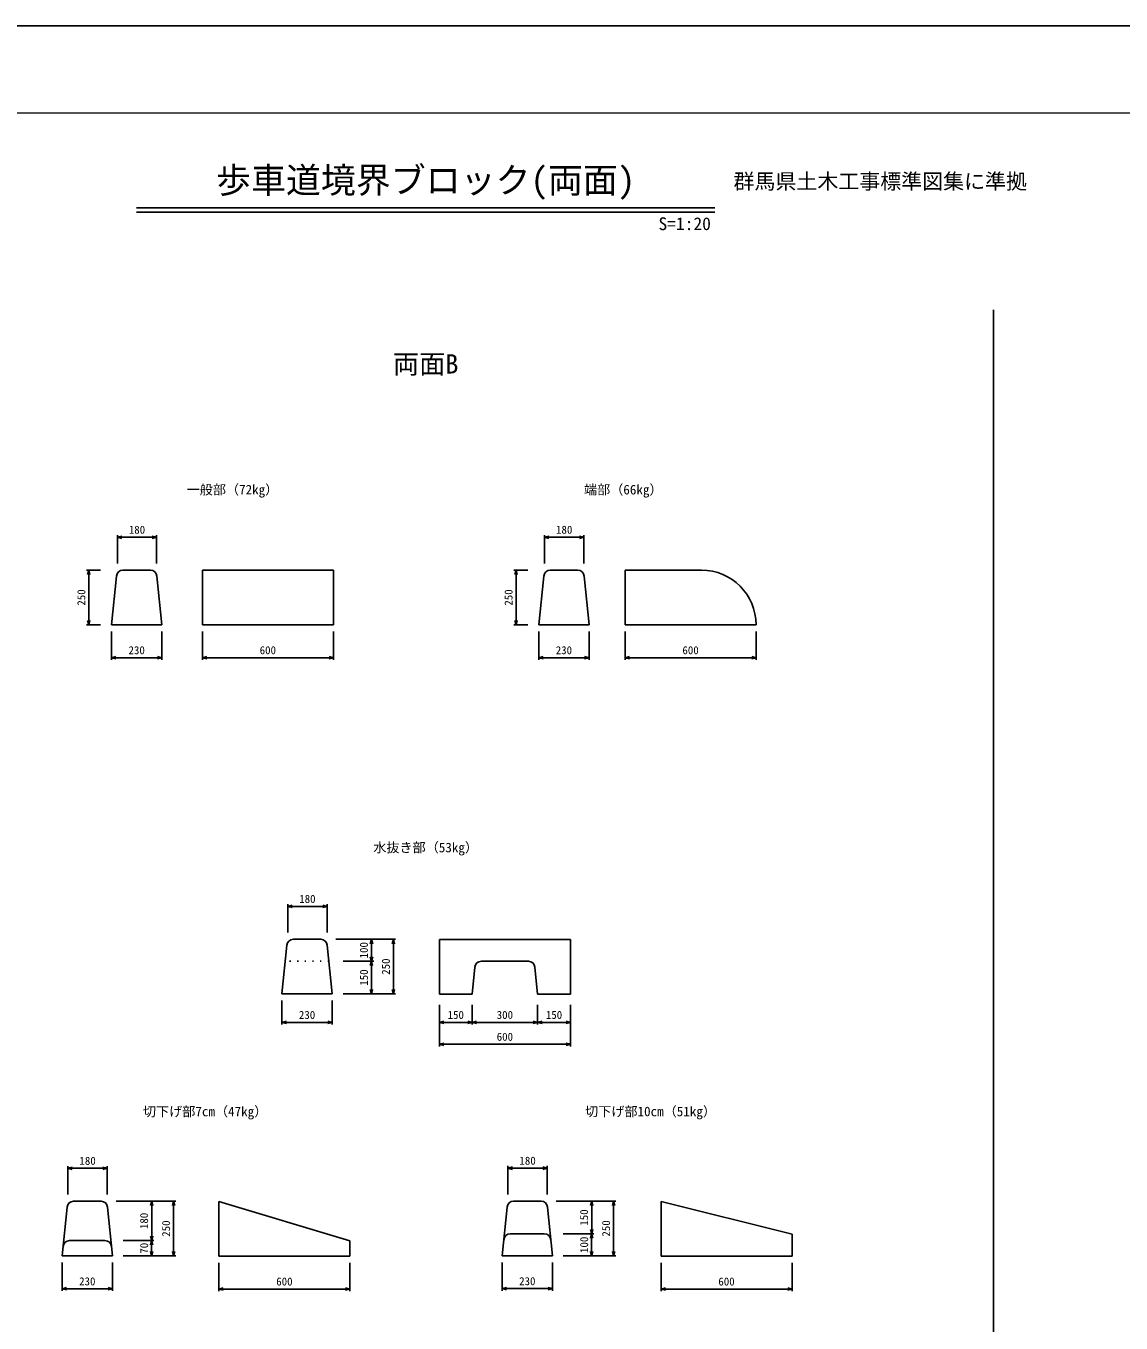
# Model space of a CAD drawing. Units: millimetres, scale not verified. Extents: x -16800 to 16800, y -5940 to 5940.
# Drawn here: x -10231 to -5215, y 0 to 5940 of the extents above; entities that cross this region are included whole.
import ezdxf
from ezdxf.enums import TextEntityAlignment as Align

# ---------------------------------------------------------------- set-up
doc = ezdxf.new("R2010")
doc.units = ezdxf.units.MM
doc.header["$LTSCALE"] = 20
doc.linetypes.add('DOTTED', pattern=[1.75, 0.25, -1.5])
for name, color, linetype, lineweight in [('0-0_DIM', 7, 'Continuous', 25), ('0-1_Defpoints', 5, 'Continuous', 25), ('0-3_HYO2', 4, 'Continuous', 25), ('0-4_OUTLINE', 3, 'Continuous', 25), ('0-5_OUTLINE2', 4, 'DOTTED', 25), ('0-6_TXT', 7, 'Continuous', 25), ('0-7_WAKU', 3, 'Continuous', 13)]:
    doc.layers.add(name, color=color, linetype=linetype, lineweight=lineweight)
doc.styles.add('ＭＳ ゴシック', font='')
doc.styles.get('ＭＳ ゴシック').set_extended_font_data('MS Gothic')

msp = doc.modelspace()

# ---------------------------------------------------------------- linework, layer by layer
at = {"layer": '0-0_DIM'}
for p, q in [((-9812.14, 3478.69), (-9812.14, 3608.69)), ((-9632.14, 3598.69), (-9812.14, 3598.69)), ((-9632.14, 3478.69), (-9632.14, 3608.69)), ((-7855.53, 3478.69), (-7855.53, 3608.69)), ((-7675.53, 3598.69), (-7855.53, 3598.69)), ((-7675.53, 3478.69), (-7675.53, 3608.69)), ((-9888.58, 3447.75), (-9952.89, 3447.75)), ((-9942.89, 3197.75), (-9942.89, 3447.75)), ((-7931.97, 3447.75), (-7996.27, 3447.75)), ((-7986.27, 3197.75), (-7986.27, 3447.75)), ((-9888.58, 3197.75), (-9952.89, 3197.75)), ((-9838.58, 3166.86), (-9838.58, 3036.86)), ((-9608.58, 3166.86), (-9608.58, 3036.86)), ((-9422.78, 3166.86), (-9422.78, 3036.86)), ((-8822.78, 3166.86), (-8822.78, 3036.86)), ((-7931.97, 3197.75), (-7996.27, 3197.75)), ((-7881.97, 3166.86), (-7881.97, 3036.86)), ((-7651.97, 3166.86), (-7651.97, 3036.86)), ((-7486.79, 3166.86), (-7486.79, 3036.86)), ((-6886.79, 3166.86), (-6886.79, 3036.86)), ((-9608.58, 3046.86), (-9838.58, 3046.86)), ((-8822.78, 3046.86), (-9422.78, 3046.86)), ((-7651.97, 3046.86), (-7881.97, 3046.86)), ((-6886.79, 3046.86), (-7486.79, 3046.86)), ((-9031.71, 1788.21), (-9031.71, 1918.21)), ((-8851.71, 1908.21), (-9031.71, 1908.21)), ((-8851.71, 1788.21), (-8851.71, 1918.21)), ((-8811.25, 1757.28), (-8538.15, 1757.28)), ((-8648.15, 1757.28), (-8648.15, 1657.28)), ((-8548.15, 1757.28), (-8548.15, 1507.28)), ((-8778.15, 1657.28), (-8638.15, 1657.28)), ((-8648.53, 1657.28), (-8648.53, 1507.28)), ((-8778.15, 1507.28), (-8538.15, 1507.28)), ((-9058.15, 1476.39), (-9058.15, 1366.77)), ((-8828.15, 1476.39), (-8828.15, 1366.77)), ((-8337.22, 1456.77), (-8337.22, 1266.77)), ((-8187.22, 1456.77), (-8187.22, 1366.77)), ((-7887.22, 1456.77), (-7887.22, 1366.77)), ((-7737.22, 1456.77), (-7737.22, 1266.77)), ((-8828.15, 1376.77), (-9058.15, 1376.77)), ((-8337.22, 1376.77), (-8187.22, 1376.77)), ((-7887.22, 1376.77), (-8187.22, 1376.77)), ((-7887.22, 1376.77), (-7737.22, 1376.77)), ((-8337.22, 1276.77), (-7737.22, 1276.77)), ((-10038.29, 588.63), (-10038.29, 718.63)), ((-9858.29, 588.63), (-9858.29, 718.63)), ((-8023.16, 589.31), (-8023.16, 719.31)), ((-7843.16, 589.31), (-7843.16, 719.31)), ((-9858.29, 708.63), (-10038.29, 708.63)), ((-7843.16, 709.31), (-8023.16, 709.31)), ((-9817.83, 557.7), (-9544.73, 557.7)), ((-9654.73, 557.7), (-9654.73, 377.7)), ((-9554.73, 557.7), (-9554.73, 307.7)), ((-7802.71, 558.37), (-7529.61, 558.37)), ((-7639.61, 558.37), (-7639.61, 408.37)), ((-7539.61, 558.37), (-7539.61, 308.37)), ((-9784.73, 377.7), (-9644.73, 377.7)), ((-9655.11, 377.7), (-9655.11, 307.7)), ((-7769.61, 408.37), (-7629.61, 408.37)), ((-7639.99, 408.37), (-7639.99, 308.37)), ((-9784.73, 307.7), (-9544.73, 307.7)), ((-7769.61, 308.37), (-7529.61, 308.37)), ((-10064.73, 276.81), (-10064.73, 146.81)), ((-9834.73, 276.81), (-9834.73, 146.81)), ((-9346.97, 275.89), (-9346.97, 145.89)), ((-8746.97, 275.89), (-8746.97, 145.89)), ((-8049.61, 277.49), (-8049.61, 147.49)), ((-7819.61, 277.49), (-7819.61, 147.49)), ((-7322.21, 275.89), (-7322.21, 145.89)), ((-6722.21, 275.89), (-6722.21, 145.89)), ((-9834.73, 156.81), (-10064.73, 156.81)), ((-8746.97, 155.89), (-9346.97, 155.89)), ((-7819.61, 157.49), (-8049.61, 157.49)), ((-6722.21, 155.89), (-7322.21, 155.89))]:
    msp.add_line(p, q, dxfattribs=at)
for points in [[(-9792.14, 3593.33), (-9812.14, 3598.69), (-9792.14, 3604.04)], [(-9652.14, 3593.33), (-9632.14, 3598.69), (-9652.14, 3604.04)], [(-7835.53, 3593.33), (-7855.53, 3598.69), (-7835.53, 3604.04)], [(-7695.53, 3593.33), (-7675.53, 3598.69), (-7695.53, 3604.04)], [(-9948.24, 3427.75), (-9942.89, 3447.75), (-9937.53, 3427.75)], [(-7991.63, 3427.75), (-7986.27, 3447.75), (-7980.92, 3427.75)], [(-9948.24, 3217.75), (-9942.89, 3197.75), (-9937.53, 3217.75)], [(-7991.63, 3217.75), (-7986.27, 3197.75), (-7980.92, 3217.75)], [(-9818.58, 3052.22), (-9838.58, 3046.86), (-9818.58, 3041.5)], [(-9628.58, 3052.22), (-9608.58, 3046.86), (-9628.58, 3041.5)], [(-9402.78, 3052.22), (-9422.78, 3046.86), (-9402.78, 3041.5)], [(-8842.78, 3052.22), (-8822.78, 3046.86), (-8842.78, 3041.5)], [(-7861.97, 3052.22), (-7881.97, 3046.86), (-7861.97, 3041.5)], [(-7671.97, 3052.22), (-7651.97, 3046.86), (-7671.97, 3041.5)], [(-7466.79, 3052.22), (-7486.79, 3046.86), (-7466.79, 3041.5)], [(-6906.79, 3052.22), (-6886.79, 3046.86), (-6906.79, 3041.5)], [(-9011.71, 1902.85), (-9031.71, 1908.21), (-9011.71, 1913.57)], [(-8871.71, 1902.85), (-8851.71, 1908.21), (-8871.71, 1913.57)], [(-8642.79, 1737.28), (-8648.15, 1757.28), (-8653.51, 1737.28)], [(-8542.79, 1737.28), (-8548.15, 1757.28), (-8553.51, 1737.28)], [(-8653.51, 1677.28), (-8648.15, 1657.28), (-8642.79, 1677.28)], [(-8643.17, 1637.28), (-8648.53, 1657.28), (-8653.89, 1637.28)], [(-8653.89, 1527.28), (-8648.53, 1507.28), (-8643.17, 1527.28)], [(-8553.51, 1527.28), (-8548.15, 1507.28), (-8542.79, 1527.28)], [(-9038.15, 1382.13), (-9058.15, 1376.77), (-9038.15, 1371.41)], [(-8848.15, 1382.13), (-8828.15, 1376.77), (-8848.15, 1371.41)], [(-8317.22, 1371.41), (-8337.22, 1376.77), (-8317.22, 1382.13)], [(-8207.22, 1371.41), (-8187.22, 1376.77), (-8207.22, 1382.13)], [(-8167.22, 1371.41), (-8187.22, 1376.77), (-8167.22, 1382.13)], [(-7907.22, 1371.41), (-7887.22, 1376.77), (-7907.22, 1382.13)], [(-7867.22, 1371.41), (-7887.22, 1376.77), (-7867.22, 1382.13)], [(-7757.22, 1371.41), (-7737.22, 1376.77), (-7757.22, 1382.13)], [(-8317.22, 1271.41), (-8337.22, 1276.77), (-8317.22, 1282.13)], [(-7757.22, 1271.41), (-7737.22, 1276.77), (-7757.22, 1282.13)], [(-10018.29, 703.27), (-10038.29, 708.63), (-10018.29, 713.99)], [(-9878.29, 703.27), (-9858.29, 708.63), (-9878.29, 713.99)], [(-8003.16, 703.95), (-8023.16, 709.31), (-8003.16, 714.67)], [(-7863.16, 703.95), (-7843.16, 709.31), (-7863.16, 714.67)], [(-9649.37, 537.7), (-9654.73, 557.7), (-9660.09, 537.7)], [(-9549.37, 537.7), (-9554.73, 557.7), (-9560.09, 537.7)], [(-7634.25, 538.37), (-7639.61, 558.37), (-7644.96, 538.37)], [(-7534.25, 538.37), (-7539.61, 558.37), (-7544.96, 538.37)], [(-7644.96, 428.37), (-7639.61, 408.37), (-7634.25, 428.37)], [(-9649.75, 357.7), (-9655.11, 377.7), (-9660.47, 357.7)], [(-9660.09, 397.7), (-9654.73, 377.7), (-9649.37, 397.7)], [(-7634.63, 388.37), (-7639.99, 408.37), (-7645.34, 388.37)], [(-9660.47, 327.7), (-9655.11, 307.7), (-9649.75, 327.7)], [(-9560.09, 327.7), (-9554.73, 307.7), (-9549.37, 327.7)], [(-7645.34, 328.37), (-7639.99, 308.37), (-7634.63, 328.37)], [(-7544.96, 328.37), (-7539.61, 308.37), (-7534.25, 328.37)], [(-10044.73, 162.17), (-10064.73, 156.81), (-10044.73, 151.45)], [(-9854.73, 162.17), (-9834.73, 156.81), (-9854.73, 151.45)], [(-9326.97, 161.25), (-9346.97, 155.89), (-9326.97, 150.53)], [(-8766.97, 161.25), (-8746.97, 155.89), (-8766.97, 150.53)], [(-8029.61, 162.85), (-8049.61, 157.49), (-8029.61, 152.13)], [(-7839.61, 162.85), (-7819.61, 157.49), (-7839.61, 152.13)], [(-7302.21, 161.25), (-7322.21, 155.89), (-7302.21, 150.53)], [(-6742.21, 161.25), (-6722.21, 155.89), (-6742.21, 150.53)]]:
    msp.add_lwpolyline(points, dxfattribs=at)
at = {"layer": '0-1_Defpoints'}
msp.add_lwpolyline([(-16800, -5940), (0, -5940), (0, 5940), (-16800, 5940)], close=True, dxfattribs=at)
at = {"layer": '0-3_HYO2'}
msp.add_line((-5800, -5001.87), (-5800, 4639.73), dxfattribs=at)
at = {"layer": '0-4_OUTLINE'}
for p, q in [((-9660.73, 3447.75), (-9786.43, 3447.75)), ((-9422.78, 3447.75), (-9422.78, 3197.75)), ((-9422.78, 3447.75), (-8822.78, 3447.75)), ((-8822.78, 3447.75), (-8822.78, 3197.75)), ((-7704.12, 3447.75), (-7829.82, 3447.75)), ((-7486.79, 3447.75), (-7486.79, 3197.75)), ((-7486.79, 3447.75), (-7136.79, 3447.75)), ((-9816.28, 3420.73), (-9838.58, 3197.75)), ((-9630.88, 3420.73), (-9608.58, 3197.75)), ((-7859.67, 3420.73), (-7881.97, 3197.75)), ((-7674.27, 3420.73), (-7651.97, 3197.75)), ((-9608.58, 3197.75), (-9838.58, 3197.75)), ((-9422.78, 3197.75), (-8822.78, 3197.75)), ((-7651.97, 3197.75), (-7881.97, 3197.75)), ((-7486.79, 3197.75), (-6886.79, 3197.75)), ((-9035.85, 1730.26), (-9058.15, 1507.28)), ((-8880.3, 1757.28), (-9006, 1757.28)), ((-8850.45, 1730.26), (-8828.15, 1507.28)), ((-8337.22, 1756.77), (-8337.22, 1506.77)), ((-8337.22, 1756.77), (-7737.22, 1756.77)), ((-7737.22, 1756.77), (-7737.22, 1506.77)), ((-8187.22, 1506.77), (-8174.92, 1629.76)), ((-8145.07, 1656.77), (-7929.37, 1656.77)), ((-7899.52, 1629.76), (-7887.22, 1506.77)), ((-8828.15, 1507.28), (-9058.15, 1507.28)), ((-8337.22, 1506.77), (-8187.22, 1506.77)), ((-7887.22, 1506.77), (-7737.22, 1506.77)), ((-9886.88, 557.7), (-10012.58, 557.7)), ((-9346.97, 556.77), (-9346.97, 306.77)), ((-9346.97, 556.77), (-8746.97, 376.77)), ((-7871.76, 558.37), (-7997.46, 558.37)), ((-7322.21, 556.77), (-7322.21, 306.77)), ((-7322.21, 556.77), (-6722.21, 406.77)), ((-10042.43, 530.68), (-10064.73, 307.7)), ((-9857.03, 530.68), (-9834.73, 307.7)), ((-8027.31, 531.36), (-8049.61, 308.37)), ((-7841.9, 531.36), (-7819.61, 308.37)), ((-10030.58, 377.7), (-9868.88, 377.7)), ((-8746.97, 376.77), (-8746.97, 306.77)), ((-8012.46, 408.37), (-7856.76, 408.37)), ((-6722.21, 406.77), (-6722.21, 306.77)), ((-9834.73, 307.7), (-10064.73, 307.7)), ((-9346.97, 306.77), (-8746.97, 306.77)), ((-7819.61, 308.37), (-8049.61, 308.37)), ((-7322.21, 306.77), (-6722.21, 306.77))]:
    msp.add_line(p, q, dxfattribs=at)
for centre, radius, start, end in [((-9786.43, 3417.75), 30, 90, 174.28941), ((-9660.73, 3417.75), 30, 5.71059, 90), ((-7829.82, 3417.75), 30, 90, 174.28941), ((-7704.12, 3417.75), 30, 5.71059, 90), ((-7136.79, 3197.75), 250, 0, 89.99998), ((-9006, 1727.28), 30, 90, 174.28941), ((-8880.3, 1727.28), 30, 5.71059, 90), ((-8145.07, 1626.77), 30, 90, 174.28941), ((-7929.37, 1626.77), 30, 5.71059, 90), ((-10012.58, 527.7), 30, 90, 174.28941), ((-9886.88, 527.7), 30, 5.71059, 90), ((-7997.46, 528.37), 30, 90, 174.28941), ((-7871.76, 528.37), 30, 5.71059, 90), ((-10030.58, 347.7), 30, 90, 174.28941), ((-9868.88, 347.7), 30, 5.71059, 90), ((-8012.46, 378.37), 30, 90, 174.28941), ((-7856.76, 378.37), 30, 5.71059, 90)]:
    msp.add_arc(centre, radius, start, end, dxfattribs=at)
at = {"layer": '0-5_OUTLINE2'}
msp.add_line((-8843.15, 1657.28), (-9043.15, 1657.28), dxfattribs=at)
at = {"layer": '0-6_TXT'}
for p, q in [((-9724.08, 5106.67), (-7075.92, 5106.67)), ((-9724.08, 5087.47), (-7075.92, 5087.47))]:
    msp.add_line(p, q, dxfattribs=at)
at = {"layer": '0-7_WAKU'}
msp.add_lwpolyline([(-16400, -5540), (-400, -5540), (-400, 5540), (-16400, 5540)], close=True, dxfattribs=at)

# ---------------------------------------------------------------- texts
at = {"layer": '0-0_DIM', "style": 'ＭＳ ゴシック'}
for s, p in [('180', (-9759.64, 3603.69)), ('180', (-7803.03, 3603.69)), ('230', (-9761.08, 3051.86)), ('600', (-9160.28, 3051.86)), ('230', (-7804.47, 3051.86)), ('600', (-7224.29, 3051.86)), ('180', (-8979.21, 1913.21)), ('230', (-8980.65, 1381.77)), ('150', (-8299.72, 1381.77)), ('300', (-8074.72, 1381.77)), ('150', (-7849.72, 1381.77)), ('600', (-8074.72, 1281.77)), ('180', (-9985.79, 713.63)), ('180', (-7970.66, 714.31)), ('230', (-9987.23, 161.81)), ('600', (-9084.47, 160.89)), ('230', (-7972.11, 162.49)), ('600', (-7059.71, 160.89))]:
    msp.add_text(s, height=36.66, dxfattribs=at).set_placement(p, align=Align.BOTTOM_LEFT)
for s, p in [('250', (-9947.89, 3285.25)), ('250', (-7991.27, 3285.25)), ('100', (-8653.91, 1669.78)), ('250', (-8553.15, 1594.78)), ('150', (-8653.53, 1544.78)), ('180', (-9660.49, 430.2)), ('150', (-7645.37, 445.87)), ('250', (-9559.73, 395.2)), ('250', (-7544.61, 395.87)), ('70', (-9660.11, 317.7)), ('100', (-7644.99, 320.87))]:
    msp.add_text(s, height=36.66, rotation=90, dxfattribs=at).set_placement(p, align=Align.BOTTOM_LEFT)
at = {"layer": '0-6_TXT', "style": 'ＭＳ ゴシック'}
for s, height, p in [('歩車道境界ブロック(両面)', 117.3, (-9360, 5140)), ('群馬県土木工事標準図集に準拠', 70.38, (-6990.28, 5172)), ('S', 58.65, (-7333.74, 4987.31)), ('1', 58.65, (-7253.74, 4987.31)), ('2', 58.65, (-7173.74, 4987.31)), ('0', 58.65, (-7133.74, 4987.31)), ('=', 58.65, (-7293.74, 4987.31)), (':', 58.65, (-7213.74, 4987.31)), ('両面B', 87.98, (-8550, 4321.98)), ('一般部（72kg）', 43.99, (-9494.76, 3781.39)), ('端部（66kg）', 43.99, (-7674.87, 3781.39)), ('水抜き部（53kg）', 43.99, (-8640, 2142.62)), ('切下げ部7cm（47kg）', 43.99, (-9694.76, 933.69)), ('切下げ部10cm（51kg）', 43.99, (-7669.87, 934.02))]:
    msp.add_text(s, height=height, dxfattribs=at).set_placement(p, align=Align.BOTTOM_LEFT)

doc.saveas('drawing.dxf')
